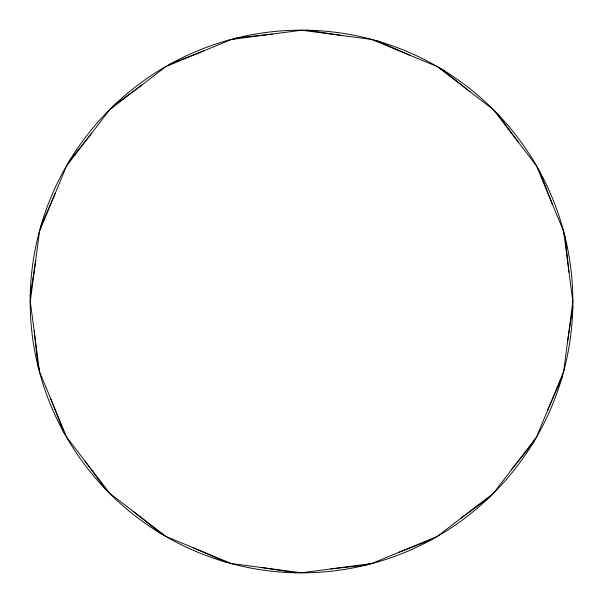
<?xml version="1.0" encoding="UTF-8"?>
<svg xmlns="http://www.w3.org/2000/svg" width="603" height="603" viewBox="0 0 603 603"><rect width="100%" height="100%" fill="white"/><g stroke="black" fill="none" stroke-linecap="round" stroke-linejoin="round"><path stroke-width="0.9" d="M35.683 260.504L30.286 295.508L30.64 298.779M40.574 228.756L41.079 225.499L55.348 193.081M562.554 374.244L562.056 377.501L547.78 409.919M567.453 342.496L572.85 307.492L572.496 304.221M68.297 163.684L69.624 160.669L91.799 133.052M534.838 439.316L533.504 442.331L511.329 469.948M111.917 108.005L113.975 105.435L142.549 84.503M491.219 494.995L489.154 497.565L460.586 518.497M168.456 65.508L171.116 63.564L204.131 50.735M434.673 537.492L432.019 539.436L399.005 552.265M234.07 39.105L237.145 37.906L272.352 34.062M369.059 563.895L365.991 565.094L330.783 568.938M304.281 30.572L307.56 30.218L342.564 35.615M298.847 572.428L295.576 572.782L260.564 567.385M374.312 40.507L377.568 41.012L409.987 55.288M228.823 562.493L225.56 561.988L193.148 547.712M439.383 68.229L442.398 69.556L470.016 91.739M163.752 534.771L160.73 533.444L133.12 511.261M495.063 111.849L497.633 113.914L518.565 142.481M108.073 491.151L105.502 489.086L84.563 460.519M537.552 168.388L539.504 171.048L552.333 204.063M65.576 434.612L63.632 431.952L50.803 398.937M563.963 234.002L565.154 237.077L569.006 272.285M39.165 368.998L37.974 365.923L34.13 330.715M39.527 231.288L30.286 301.5L39.527 371.712L66.624 437.145L109.738 493.329L165.923 536.436L231.356 563.541L301.568 572.782L371.78 563.541L437.205 536.436L493.39 493.329L536.504 437.145L563.609 371.712L572.85 301.5L563.609 231.288L536.504 165.855L493.39 109.671L437.205 66.564L371.78 39.459L301.568 30.218L231.356 39.459L165.923 66.564L109.738 109.671L66.624 165.855L39.527 231.288M165.825 536.497A271.35 271.35 0 0 0 572.85 301.5A271.35 271.35 0 0 0 165.825 66.503A271.35 271.35 0 0 0 165.825 536.497"/></g></svg>
